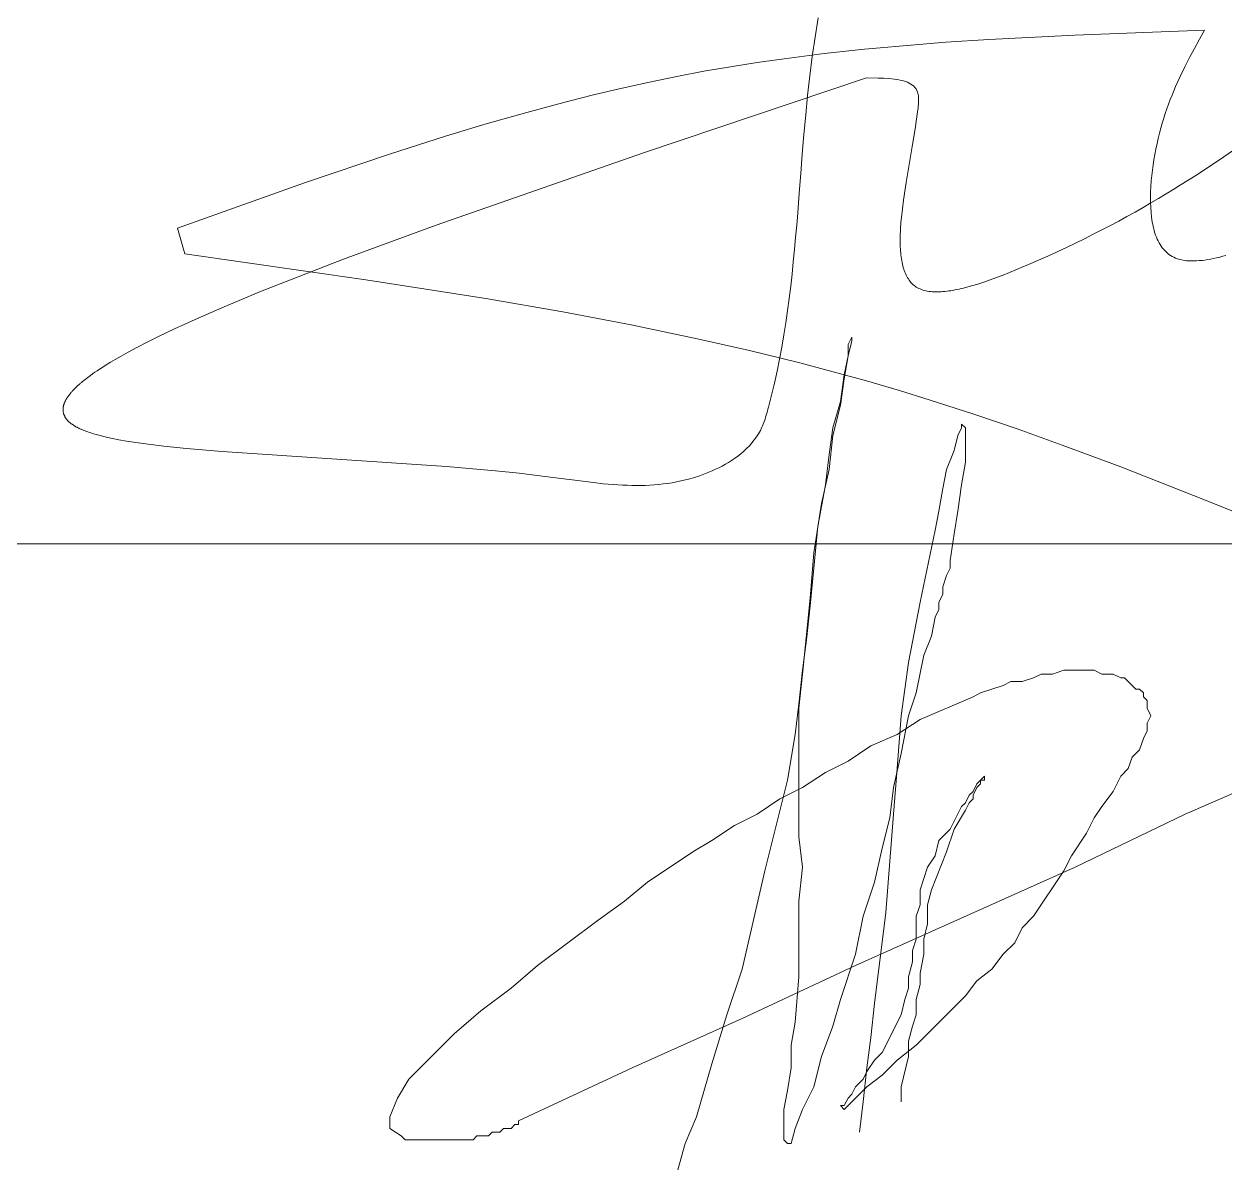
# Model space of a CAD drawing. Header units: millimetres. Extents: x 2020 to 424620, y 1313 to 117846.
# Drawn here: x 400036.8 to 400405.2, y 106573.4 to 106925 of the extents above; entities that cross this region are included whole.
import ezdxf

# ---------------------------------------------------------------- set-up
doc = ezdxf.new("R2010")
doc.units = ezdxf.units.MM
doc.layers.add('STANDARD', color=18, linetype='Continuous', lineweight=25, true_color=0x000000)

# ---------------------------------------------------------------- blocks, each defined once
blk = doc.blocks.new('*U87')
at = {"layer": 'STANDARD', "color": 5, "linetype": 'Continuous', "lineweight": 18}
for p, q in [((-138.6098, 19.0357), (-138.6344, 18.8875)), ((-138.6344, 18.8875), (-138.6558, 18.7388)), ((-136.6411, 18.9033), (-137.3021, 18.8694)), ((-135.6471, 18.9405), (-136.6411, 18.9033)), ((-135.6471, 18.9405), (-135.6857, 18.871)), ((-138.2538, 18.7946), (-138.5635, 18.7611)), ((-137.8394, 18.8319), (-138.2538, 18.7946)), ((-137.6316, 18.8477), (-137.8394, 18.8319)), ((-137.6316, 18.8477), (-137.3021, 18.8694)), ((-135.724, 18.8012), (-135.7617, 18.7305)), ((-135.6857, 18.871), (-135.724, 18.8012)), ((-138.8723, 18.7221), (-139.0774, 18.6929)), ((-138.5635, 18.7611), (-138.8723, 18.7221)), ((-138.6558, 18.7388), (-138.6747, 18.5897)), ((-135.7617, 18.7305), (-135.7986, 18.6585)), ((-139.4861, 18.6255), (-139.6935, 18.5864)), ((-139.2821, 18.6607), (-139.4861, 18.6255)), ((-139.0774, 18.6929), (-139.2821, 18.6607)), ((-135.7986, 18.6585), (-135.8343, 18.5849)), ((-139.9043, 18.5431), (-140.1144, 18.4966)), ((-138.2385, 18.5748), (-139.9503, 17.9998)), ((-139.6935, 18.5864), (-139.9043, 18.5431)), ((-138.6747, 18.5897), (-138.6913, 18.4403)), ((-138.1506, 18.5737), (-138.2385, 18.5748)), ((-138.1506, 18.5737), (-138.1079, 18.5722)), ((-138.1079, 18.5722), (-138.0666, 18.5696)), ((-138.0666, 18.5696), (-138.0273, 18.5655)), ((-138.0273, 18.5655), (-137.9904, 18.5596)), ((-137.9904, 18.5596), (-137.9731, 18.5559)), ((-137.9731, 18.5559), (-137.9565, 18.5515)), ((-137.9565, 18.5515), (-137.9408, 18.5465)), ((-137.9408, 18.5465), (-137.926, 18.5409)), ((-137.926, 18.5409), (-137.9122, 18.5344)), ((-137.9122, 18.5344), (-137.8994, 18.5273)), ((-137.8994, 18.5273), (-137.8878, 18.5192)), ((-137.8878, 18.5192), (-137.8772, 18.5103)), ((-135.8343, 18.5849), (-135.8686, 18.5091)), ((-140.3239, 18.4469), (-140.5329, 18.3944)), ((-140.1144, 18.4966), (-140.3239, 18.4469)), ((-138.6913, 18.4403), (-138.7061, 18.2906)), ((-137.8772, 18.5103), (-137.868, 18.5005)), ((-137.868, 18.5005), (-137.86, 18.4898)), ((-137.86, 18.4898), (-137.8533, 18.478)), ((-137.8533, 18.478), (-137.8481, 18.4652)), ((-137.8481, 18.4652), (-137.8455, 18.4565)), ((-137.8455, 18.4565), (-137.8435, 18.4473)), ((-137.8435, 18.4473), (-137.8419, 18.4378)), ((-137.8419, 18.4378), (-137.8409, 18.428)), ((-137.8409, 18.428), (-137.8403, 18.4178)), ((-135.8966, 18.4422), (-135.9101, 18.408)), ((-135.8828, 18.4759), (-135.8966, 18.4422)), ((-135.8686, 18.5091), (-135.8828, 18.4759)), ((-140.5329, 18.3944), (-140.8454, 18.3106)), ((-137.8462, 18.3292), (-137.8481, 18.3152)), ((-137.8445, 18.3431), (-137.8462, 18.3292)), ((-137.843, 18.3568), (-137.8445, 18.3431)), ((-137.8418, 18.3703), (-137.843, 18.3568)), ((-137.8408, 18.3835), (-137.8418, 18.3703)), ((-137.8402, 18.3964), (-137.8408, 18.3835)), ((-137.8403, 18.4178), (-137.8401, 18.4072)), ((-137.8401, 18.4072), (-137.8402, 18.3964)), ((-135.936, 18.3378), (-135.9483, 18.3018)), ((-135.9233, 18.3732), (-135.936, 18.3378)), ((-135.9101, 18.408), (-135.9233, 18.3732)), ((-140.8454, 18.3106), (-141.1568, 18.2213)), ((-138.7061, 18.2906), (-138.7194, 18.1407)), ((-137.8481, 18.3152), (-137.8672, 18.1848)), ((-135.9601, 18.2651), (-135.9714, 18.2277)), ((-135.9483, 18.3018), (-135.9601, 18.2651)), ((-141.1568, 18.2213), (-141.4674, 18.1272)), ((-137.8672, 18.1848), (-137.8897, 18.0492)), ((-135.9927, 18.1508), (-136.0025, 18.1111)), ((-135.9823, 18.1896), (-135.9927, 18.1508)), ((-135.9714, 18.2277), (-135.9823, 18.1896)), ((-141.4674, 18.1272), (-141.8974, 17.9897)), ((-138.7194, 18.1407), (-138.7319, 17.9906)), ((-136.0117, 18.0706), (-136.0204, 18.0293)), ((-136.0025, 18.1111), (-136.0117, 18.0706)), ((-135.5328, 17.9464), (-135.358, 18.0668)), ((-141.8974, 17.9897), (-142.5488, 17.769)), ((-139.9503, 17.9998), (-141.5404, 17.4462)), ((-138.7319, 17.9906), (-138.7437, 17.8403)), ((-137.8897, 18.0492), (-137.9134, 17.9108)), ((-136.0284, 17.987), (-136.0353, 17.9474)), ((-136.0204, 18.0293), (-136.0284, 17.987)), ((-137.9134, 17.9108), (-137.9363, 17.7723)), ((-136.0415, 17.9071), (-136.0471, 17.8663)), ((-136.0353, 17.9474), (-136.0415, 17.9071)), ((-135.7138, 17.8271), (-135.5328, 17.9464)), ((-138.7437, 17.8403), (-138.7553, 17.69)), ((-136.0558, 17.7841), (-136.0589, 17.743)), ((-136.0519, 17.8253), (-136.0558, 17.7841)), ((-136.0471, 17.8663), (-136.0519, 17.8253)), ((-135.7138, 17.8271), (-135.8258, 17.756)), ((-142.5488, 17.769), (-143.523, 17.4231)), ((-138.7553, 17.69), (-138.7673, 17.5397)), ((-137.9363, 17.7723), (-137.9565, 17.6362)), ((-136.0609, 17.702), (-136.0619, 17.6614)), ((-136.0589, 17.743), (-136.0609, 17.702)), ((-135.9993, 17.6503), (-135.9407, 17.6854)), ((-135.9407, 17.6854), (-135.8829, 17.7207)), ((-135.8829, 17.7207), (-135.8258, 17.756)), ((-137.9565, 17.6362), (-137.9718, 17.505)), ((-136.1191, 17.5805), (-136.0588, 17.6154)), ((-136.0619, 17.6614), (-136.0617, 17.6213)), ((-136.0617, 17.6213), (-136.0603, 17.5819)), ((-136.0588, 17.6154), (-135.9993, 17.6503)), ((-138.7673, 17.5397), (-138.775, 17.4458)), ((-137.9718, 17.505), (-137.9735, 17.4864)), ((-136.3055, 17.477), (-136.2424, 17.5113)), ((-136.2424, 17.5113), (-136.1803, 17.5459)), ((-136.1803, 17.5459), (-136.1191, 17.5805)), ((-136.0603, 17.5819), (-136.0576, 17.5433)), ((-136.0576, 17.5433), (-136.0536, 17.5058)), ((-136.0536, 17.5058), (-136.051, 17.4874)), ((-143.4686, 17.2247), (-143.523, 17.4231)), ((-142.2518, 17.1841), (-141.5404, 17.4462)), ((-138.775, 17.4458), (-138.7831, 17.3519)), ((-137.9788, 17.4136), (-137.9796, 17.3959)), ((-137.9777, 17.4315), (-137.9788, 17.4136)), ((-137.9765, 17.4496), (-137.9777, 17.4315)), ((-137.9751, 17.4679), (-137.9765, 17.4496)), ((-137.9735, 17.4864), (-137.9751, 17.4679)), ((-136.5009, 17.3749), (-136.4347, 17.4087)), ((-136.4347, 17.4087), (-136.3696, 17.4428)), ((-136.3696, 17.4428), (-136.3055, 17.477)), ((-136.051, 17.4874), (-136.048, 17.4694)), ((-136.048, 17.4694), (-136.0447, 17.4517)), ((-136.0447, 17.4517), (-136.041, 17.4343)), ((-136.041, 17.4343), (-136.0369, 17.4173)), ((-136.0369, 17.4173), (-136.0323, 17.4007)), ((-138.7831, 17.3519), (-138.7917, 17.2581)), ((-137.9811, 17.3441), (-137.9812, 17.3273)), ((-137.9812, 17.3273), (-137.9811, 17.3107)), ((-137.9808, 17.3611), (-137.9811, 17.3441)), ((-137.9803, 17.3784), (-137.9808, 17.3611)), ((-137.9796, 17.3959), (-137.9803, 17.3784)), ((-136.6365, 17.3077), (-136.5681, 17.3412)), ((-136.5681, 17.3412), (-136.5009, 17.3749)), ((-136.0323, 17.4007), (-136.0274, 17.3846)), ((-136.0274, 17.3846), (-136.022, 17.3688)), ((-136.022, 17.3688), (-136.0162, 17.3535)), ((-136.0162, 17.3535), (-136.0099, 17.3387)), ((-136.0099, 17.3387), (-136.0032, 17.3244)), ((-136.0032, 17.3244), (-135.996, 17.3106)), ((-142.08, 17.0267), (-143.4686, 17.2247)), ((-138.7917, 17.2581), (-138.8009, 17.1643)), ((-137.9811, 17.3107), (-137.9808, 17.2943)), ((-137.9808, 17.2943), (-137.9802, 17.2783)), ((-137.9802, 17.2783), (-137.9795, 17.2625)), ((-137.9795, 17.2625), (-137.9784, 17.2469)), ((-137.9784, 17.2469), (-137.9772, 17.2317)), ((-137.9772, 17.2317), (-137.9757, 17.2167)), ((-136.8487, 17.2083), (-136.7767, 17.2412)), ((-136.7767, 17.2412), (-136.706, 17.2743)), ((-136.706, 17.2743), (-136.6365, 17.3077)), ((-135.996, 17.3106), (-135.9883, 17.2973)), ((-135.9883, 17.2973), (-135.9801, 17.2846)), ((-135.9801, 17.2846), (-135.9715, 17.2725)), ((-135.9715, 17.2725), (-135.9623, 17.2609)), ((-135.9623, 17.2609), (-135.9526, 17.25)), ((-135.9526, 17.25), (-135.9424, 17.2397)), ((-135.9424, 17.2397), (-135.9316, 17.2301)), ((-135.9316, 17.2301), (-135.9204, 17.2211)), ((-142.8873, 16.9355), (-142.2518, 17.1841)), ((-138.8009, 17.1643), (-138.8107, 17.0705)), ((-137.9757, 17.2167), (-137.9739, 17.202)), ((-137.9739, 17.202), (-137.9719, 17.1877)), ((-137.9719, 17.1877), (-137.9696, 17.1736)), ((-137.9696, 17.1736), (-137.967, 17.1599)), ((-137.967, 17.1599), (-137.9642, 17.1465)), ((-137.9642, 17.1465), (-137.961, 17.1334)), ((-137.961, 17.1334), (-137.9576, 17.1207)), ((-136.9963, 17.1431), (-137.0941, 17.1017)), ((-136.9963, 17.1431), (-136.9218, 17.1756)), ((-136.9218, 17.1756), (-136.8487, 17.2083)), ((-135.9204, 17.2211), (-135.9085, 17.2129)), ((-135.9085, 17.2129), (-135.8961, 17.2053)), ((-135.8961, 17.2053), (-135.8831, 17.1985)), ((-135.8831, 17.1985), (-135.8695, 17.1925)), ((-135.8695, 17.1925), (-135.8541, 17.1868)), ((-135.8541, 17.1868), (-135.838, 17.182)), ((-135.838, 17.182), (-135.8212, 17.1781)), ((-135.8212, 17.1781), (-135.8038, 17.175)), ((-135.8038, 17.175), (-135.7858, 17.1728)), ((-135.7858, 17.1728), (-135.7672, 17.1713)), ((-135.7672, 17.1713), (-135.748, 17.1706)), ((-135.748, 17.1706), (-135.7283, 17.1707)), ((-135.7283, 17.1707), (-135.7081, 17.1715)), ((-135.7081, 17.1715), (-135.6874, 17.173)), ((-135.6874, 17.173), (-135.6663, 17.1751)), ((-135.6663, 17.1751), (-135.6447, 17.1779)), ((-135.6447, 17.1779), (-135.6227, 17.1813)), ((-135.6227, 17.1813), (-135.6003, 17.1853)), ((-135.6003, 17.1853), (-135.5776, 17.1899)), ((-135.5776, 17.1899), (-135.5545, 17.195)), ((-135.5545, 17.195), (-135.5311, 17.2006)), ((-135.5311, 17.2006), (-135.5074, 17.2068)), ((-135.5074, 17.2068), (-135.4835, 17.2134)), ((-138.8107, 17.0705), (-138.8212, 16.9769)), ((-137.9576, 17.1207), (-137.9538, 17.1084)), ((-137.9538, 17.1084), (-137.9498, 17.0964)), ((-137.9498, 17.0964), (-137.9455, 17.0847)), ((-137.9455, 17.0847), (-137.9408, 17.0735)), ((-137.9408, 17.0735), (-137.9358, 17.0626)), ((-137.9358, 17.0626), (-137.9305, 17.0521)), ((-137.9305, 17.0521), (-137.9248, 17.0421)), ((-137.9248, 17.0421), (-137.9188, 17.0324)), ((-137.2907, 17.0253), (-137.2418, 17.0432)), ((-137.2418, 17.0432), (-137.1927, 17.062)), ((-137.1927, 17.062), (-137.1433, 17.0815)), ((-137.1433, 17.0815), (-137.0941, 17.1017)), ((-141.1579, 16.882), (-142.08, 17.0267)), ((-138.8212, 16.9769), (-138.8327, 16.8834)), ((-137.9188, 17.0324), (-137.9124, 17.0231)), ((-137.9124, 17.0231), (-137.9057, 17.0143)), ((-137.9057, 17.0143), (-137.8986, 17.0059)), ((-137.8986, 17.0059), (-137.8911, 16.998)), ((-137.8911, 16.998), (-137.8833, 16.9905)), ((-137.8833, 16.9905), (-137.8751, 16.9834)), ((-137.8751, 16.9834), (-137.8665, 16.9769)), ((-137.8665, 16.9769), (-137.8575, 16.9708)), ((-137.8575, 16.9708), (-137.8481, 16.9652)), ((-137.8481, 16.9652), (-137.8385, 16.9601)), ((-137.8385, 16.9601), (-137.8285, 16.9556)), ((-137.8285, 16.9556), (-137.8181, 16.9514)), ((-137.8181, 16.9514), (-137.8074, 16.9478)), ((-137.8074, 16.9478), (-137.7963, 16.9445)), ((-137.5776, 16.9451), (-137.5618, 16.9479)), ((-137.5618, 16.9479), (-137.5457, 16.9511)), ((-137.5457, 16.9511), (-137.5295, 16.9545)), ((-137.5295, 16.9545), (-137.5131, 16.9582)), ((-137.5131, 16.9582), (-137.4966, 16.9622)), ((-137.4966, 16.9622), (-137.4798, 16.9664)), ((-137.4798, 16.9664), (-137.4338, 16.9789)), ((-137.4338, 16.9789), (-137.3869, 16.993)), ((-137.3869, 16.993), (-137.3391, 17.0085)), ((-137.3391, 17.0085), (-137.2907, 17.0253)), ((-142.8873, 16.9355), (-143.1836, 16.8119)), ((-140.5678, 16.7794), (-141.1579, 16.882)), ((-138.8327, 16.8834), (-138.8451, 16.79)), ((-137.7963, 16.9445), (-137.7849, 16.9417)), ((-137.7849, 16.9417), (-137.7731, 16.9393)), ((-137.7731, 16.9393), (-137.761, 16.9374)), ((-137.761, 16.9374), (-137.7486, 16.9358)), ((-137.7486, 16.9358), (-137.7359, 16.9346)), ((-137.7359, 16.9346), (-137.7228, 16.9338)), ((-137.7228, 16.9338), (-137.7095, 16.9334)), ((-137.7095, 16.9334), (-137.6959, 16.9333)), ((-137.6959, 16.9333), (-137.682, 16.9336)), ((-137.682, 16.9336), (-137.6678, 16.9343)), ((-137.6678, 16.9343), (-137.6534, 16.9353)), ((-137.6534, 16.9353), (-137.6387, 16.9366)), ((-137.6387, 16.9366), (-137.6238, 16.9382)), ((-137.6238, 16.9382), (-137.6086, 16.9402)), ((-137.6086, 16.9402), (-137.5932, 16.9425)), ((-137.5932, 16.9425), (-137.5776, 16.9451)), ((-143.1836, 16.8119), (-143.3882, 16.7224)), ((-140.0455, 16.68), (-140.5678, 16.7794)), ((-138.8451, 16.79), (-138.8586, 16.6967)), ((-143.3882, 16.7224), (-143.5465, 16.65)), ((-139.5259, 16.5714), (-140.0455, 16.68)), ((-138.8586, 16.6967), (-138.8732, 16.6035)), ((-143.6648, 16.5935), (-143.7574, 16.5475)), ((-143.5465, 16.65), (-143.6648, 16.5935)), ((-138.8732, 16.6035), (-138.8891, 16.5105)), ((-138.381, 16.5287), (-138.352, 16.5868)), ((-138.352, 16.5868), (-138.352, 16.5578)), ((-143.836, 16.5069), (-143.902, 16.4715)), ((-143.7574, 16.5475), (-143.836, 16.5069)), ((-139.138, 16.483), (-139.5259, 16.5714)), ((-138.8891, 16.5105), (-138.9064, 16.4177)), ((-138.352, 16.5578), (-138.381, 16.4416)), ((-138.381, 16.4416), (-138.381, 16.5287)), ((-144.0013, 16.4154), (-144.0368, 16.3943)), ((-143.9567, 16.441), (-144.0013, 16.4154)), ((-143.902, 16.4715), (-143.9567, 16.441)), ((-138.7521, 16.388), (-139.138, 16.483)), ((-138.9064, 16.4177), (-138.9251, 16.325)), ((-138.4101, 16.2964), (-138.381, 16.4416)), ((-138.381, 16.4416), (-138.4101, 16.2674)), ((-144.1747, 16.3046), (-144.1911, 16.2928)), ((-144.1577, 16.3165), (-144.1747, 16.3046)), ((-144.1401, 16.3285), (-144.1577, 16.3165)), ((-144.122, 16.3406), (-144.1401, 16.3285)), ((-144.0969, 16.3569), (-144.122, 16.3406)), ((-144.0708, 16.3734), (-144.0969, 16.3569)), ((-144.0368, 16.3943), (-144.0708, 16.3734)), ((-138.9251, 16.325), (-138.9454, 16.2326)), ((-138.4959, 16.3207), (-138.7521, 16.388)), ((-138.2406, 16.2501), (-138.4959, 16.3207)), ((-144.2935, 16.2094), (-144.2896, 16.2131)), ((-144.2896, 16.2131), (-144.2855, 16.2168)), ((-144.2855, 16.2168), (-144.2815, 16.2205)), ((-144.2815, 16.2205), (-144.2773, 16.2242)), ((-144.2773, 16.2242), (-144.2731, 16.2279)), ((-144.2731, 16.2279), (-144.2688, 16.2316)), ((-144.2688, 16.2316), (-144.2644, 16.2354)), ((-144.2644, 16.2354), (-144.26, 16.2391)), ((-144.251, 16.2466), (-144.26, 16.2391)), ((-144.2417, 16.2542), (-144.251, 16.2466)), ((-144.2321, 16.2618), (-144.2417, 16.2542)), ((-144.2222, 16.2695), (-144.2321, 16.2618)), ((-144.2121, 16.2772), (-144.2222, 16.2695)), ((-144.2018, 16.285), (-144.2121, 16.2772)), ((-144.1911, 16.2928), (-144.2018, 16.285)), ((-138.9454, 16.2326), (-138.9674, 16.1403)), ((-138.4391, 16.0931), (-138.4101, 16.2964)), ((-138.4101, 16.2674), (-138.4391, 16.0641)), ((-137.9863, 16.1759), (-138.2406, 16.2501)), ((-144.3738, 16.1151), (-144.3718, 16.1184)), ((-144.3718, 16.1184), (-144.3697, 16.1218)), ((-144.3697, 16.1218), (-144.3675, 16.1251)), ((-144.3675, 16.1251), (-144.3652, 16.1285)), ((-144.3652, 16.1285), (-144.3629, 16.1319)), ((-144.3629, 16.1319), (-144.3604, 16.1353)), ((-144.3604, 16.1353), (-144.358, 16.1387)), ((-144.358, 16.1387), (-144.3554, 16.1421)), ((-144.3554, 16.1421), (-144.3528, 16.1455)), ((-144.3528, 16.1455), (-144.3501, 16.149)), ((-144.3501, 16.149), (-144.3473, 16.1524)), ((-144.3473, 16.1524), (-144.3445, 16.1559)), ((-144.3445, 16.1559), (-144.3416, 16.1594)), ((-144.3416, 16.1594), (-144.3386, 16.1629)), ((-144.3386, 16.1629), (-144.3355, 16.1664)), ((-144.3355, 16.1664), (-144.3324, 16.1699)), ((-144.3324, 16.1699), (-144.3292, 16.1735)), ((-144.3292, 16.1735), (-144.326, 16.177)), ((-144.326, 16.177), (-144.3226, 16.1806)), ((-144.3226, 16.1806), (-144.3192, 16.1841)), ((-144.3192, 16.1841), (-144.3158, 16.1877)), ((-144.3158, 16.1877), (-144.3122, 16.1913)), ((-144.3122, 16.1913), (-144.3086, 16.1949)), ((-144.3086, 16.1949), (-144.3049, 16.1985)), ((-144.3049, 16.1985), (-144.3012, 16.2021)), ((-144.3012, 16.2021), (-144.2974, 16.2058)), ((-144.2974, 16.2058), (-144.2935, 16.2094)), ((-138.9674, 16.1403), (-138.9912, 16.0483)), ((-137.7579, 16.1059), (-137.9863, 16.1759)), ((-144.4014, 16.0301), (-144.4013, 16.0331)), ((-144.4013, 16.0271), (-144.4014, 16.0301)), ((-144.4013, 16.0331), (-144.4012, 16.0361)), ((-144.4012, 16.0242), (-144.4013, 16.0271)), ((-144.4012, 16.0361), (-144.401, 16.0391)), ((-144.401, 16.0391), (-144.4007, 16.0421)), ((-144.4007, 16.0421), (-144.4004, 16.0451)), ((-144.4004, 16.0451), (-144.4, 16.0482)), ((-144.4, 16.0482), (-144.3995, 16.0512)), ((-144.3995, 16.0512), (-144.3989, 16.0543)), ((-144.3989, 16.0543), (-144.3982, 16.0574)), ((-144.3982, 16.0574), (-144.3975, 16.0605)), ((-144.3975, 16.0605), (-144.3967, 16.0636)), ((-144.3967, 16.0636), (-144.3958, 16.0667)), ((-144.3958, 16.0667), (-144.3949, 16.0698)), ((-144.3949, 16.0698), (-144.3939, 16.073)), ((-144.3939, 16.073), (-144.3928, 16.0761)), ((-144.3928, 16.0761), (-144.3916, 16.0793)), ((-144.3916, 16.0793), (-144.3904, 16.0825)), ((-144.3904, 16.0825), (-144.389, 16.0857)), ((-144.389, 16.0857), (-144.3876, 16.0889)), ((-144.3876, 16.0889), (-144.3862, 16.0922)), ((-144.3862, 16.0922), (-144.3846, 16.0954)), ((-144.3846, 16.0954), (-144.383, 16.0986)), ((-144.383, 16.0986), (-144.3813, 16.1019)), ((-144.3813, 16.1019), (-144.3796, 16.1052)), ((-144.3796, 16.1052), (-144.3777, 16.1085)), ((-144.3777, 16.1085), (-144.3758, 16.1118)), ((-144.3758, 16.1118), (-144.3738, 16.1151)), ((-138.9953, 16.033), (-138.9996, 16.0177)), ((-138.9912, 16.0483), (-138.9953, 16.033)), ((-138.4972, 15.8898), (-138.4391, 16.0931)), ((-138.4391, 16.0641), (-138.4972, 15.8318)), ((-137.4167, 15.9956), (-137.7579, 16.1059)), ((-144.401, 16.0212), (-144.4012, 16.0242)), ((-144.4007, 16.0183), (-144.401, 16.0212)), ((-144.4004, 16.0154), (-144.4007, 16.0183)), ((-144.4, 16.0125), (-144.4004, 16.0154)), ((-144.3995, 16.0096), (-144.4, 16.0125)), ((-144.3989, 16.0068), (-144.3995, 16.0096)), ((-144.3983, 16.0039), (-144.3989, 16.0068)), ((-144.3975, 16.0011), (-144.3983, 16.0039)), ((-144.3967, 15.9983), (-144.3975, 16.0011)), ((-144.3958, 15.9954), (-144.3967, 15.9983)), ((-144.3949, 15.9926), (-144.3958, 15.9954)), ((-144.3938, 15.9899), (-144.3949, 15.9926)), ((-144.3927, 15.9871), (-144.3938, 15.9899)), ((-144.3915, 15.9843), (-144.3927, 15.9871)), ((-144.3902, 15.9816), (-144.3915, 15.9843)), ((-144.3888, 15.9789), (-144.3902, 15.9816)), ((-144.3874, 15.9761), (-144.3888, 15.9789)), ((-144.3859, 15.9734), (-144.3874, 15.9761)), ((-144.3843, 15.9708), (-144.3859, 15.9734)), ((-144.3826, 15.9681), (-144.3843, 15.9708)), ((-144.3808, 15.9654), (-144.3826, 15.9681)), ((-144.379, 15.9628), (-144.3808, 15.9654)), ((-144.3771, 15.9602), (-144.379, 15.9628)), ((-144.3751, 15.9575), (-144.3771, 15.9602)), ((-144.373, 15.9549), (-144.3751, 15.9575)), ((-144.3708, 15.9523), (-144.373, 15.9549)), ((-144.3686, 15.9498), (-144.3708, 15.9523)), ((-144.3662, 15.9472), (-144.3686, 15.9498)), ((-144.3638, 15.9447), (-144.3662, 15.9472)), ((-144.3613, 15.9421), (-144.3638, 15.9447)), ((-144.3588, 15.9396), (-144.3613, 15.9421)), ((-144.3561, 15.9371), (-144.3588, 15.9396)), ((-144.3534, 15.9346), (-144.3561, 15.9371)), ((-144.3506, 15.9322), (-144.3534, 15.9346)), ((-139.0224, 15.9445), (-139.027, 15.9319)), ((-139.018, 15.9572), (-139.0224, 15.9445)), ((-139.0131, 15.9722), (-139.018, 15.9572)), ((-139.0084, 15.9873), (-139.0131, 15.9722)), ((-139.0039, 16.0025), (-139.0084, 15.9873)), ((-138.9996, 16.0177), (-139.0039, 16.0025)), ((-137.0772, 15.8797), (-137.4167, 15.9956)), ((-144.3477, 15.9297), (-144.3506, 15.9322)), ((-144.3447, 15.9273), (-144.3477, 15.9297)), ((-144.3416, 15.9248), (-144.3447, 15.9273)), ((-144.3385, 15.9224), (-144.3416, 15.9248)), ((-144.3352, 15.92), (-144.3385, 15.9224)), ((-144.3319, 15.9176), (-144.3352, 15.92)), ((-144.3285, 15.9153), (-144.3319, 15.9176)), ((-144.325, 15.9129), (-144.3285, 15.9153)), ((-144.3215, 15.9106), (-144.325, 15.9129)), ((-144.3178, 15.9082), (-144.3215, 15.9106)), ((-144.3141, 15.9059), (-144.3178, 15.9082)), ((-144.3103, 15.9036), (-144.3141, 15.9059)), ((-144.3064, 15.9014), (-144.3103, 15.9036)), ((-144.3024, 15.8991), (-144.3064, 15.9014)), ((-144.2983, 15.8968), (-144.3024, 15.8991)), ((-144.2942, 15.8946), (-144.2983, 15.8968)), ((-144.2899, 15.8924), (-144.2942, 15.8946)), ((-144.2856, 15.8902), (-144.2899, 15.8924)), ((-144.2812, 15.888), (-144.2856, 15.8902)), ((-144.2767, 15.8858), (-144.2812, 15.888)), ((-144.2721, 15.8836), (-144.2767, 15.8858)), ((-144.2675, 15.8815), (-144.2721, 15.8836)), ((-144.2627, 15.8794), (-144.2675, 15.8815)), ((-144.2579, 15.8772), (-144.2627, 15.8794)), ((-144.253, 15.8751), (-144.2579, 15.8772)), ((-144.2429, 15.871), (-144.253, 15.8751)), ((-144.2325, 15.8669), (-144.2429, 15.871)), ((-144.2218, 15.8629), (-144.2325, 15.8669)), ((-144.2107, 15.8589), (-144.2218, 15.8629)), ((-144.1993, 15.855), (-144.2107, 15.8589)), ((-144.1876, 15.8512), (-144.1993, 15.855)), ((-144.1755, 15.8474), (-144.1876, 15.8512)), ((-144.1569, 15.8418), (-144.1755, 15.8474)), ((-144.1375, 15.8363), (-144.1569, 15.8418)), ((-139.0678, 15.8454), (-139.0834, 15.8209)), ((-139.0537, 15.8708), (-139.0678, 15.8454)), ((-139.0478, 15.8827), (-139.0537, 15.8708)), ((-139.0422, 15.8948), (-139.0478, 15.8827)), ((-139.0369, 15.907), (-139.0422, 15.8948)), ((-139.0318, 15.9194), (-139.0369, 15.907)), ((-139.027, 15.9319), (-139.0318, 15.9194)), ((-138.5262, 15.6866), (-138.4972, 15.8898)), ((-137.5098, 15.8898), (-137.5389, 15.8318)), ((-137.4808, 15.8898), (-137.5098, 15.9189)), ((-137.5098, 15.9189), (-137.5098, 15.8898)), ((-137.4808, 15.8898), (-137.4808, 15.6285)), ((-136.739, 15.7587), (-137.0772, 15.8797)), ((-144.1174, 15.831), (-144.1375, 15.8363)), ((-144.0896, 15.824), (-144.1174, 15.831)), ((-144.0605, 15.8173), (-144.0896, 15.824)), ((-144.0226, 15.8091), (-144.0605, 15.8173)), ((-143.9747, 15.7997), (-144.0226, 15.8091)), ((-143.9157, 15.7893), (-143.9747, 15.7997)), ((-143.8444, 15.778), (-143.9157, 15.7893)), ((-143.7495, 15.7647), (-143.8444, 15.778)), ((-143.6279, 15.75), (-143.7495, 15.7647)), ((-143.4537, 15.7321), (-143.6279, 15.75)), ((-139.1381, 15.7526), (-139.1588, 15.7315)), ((-139.1186, 15.7745), (-139.1381, 15.7526)), ((-139.1003, 15.7973), (-139.1186, 15.7745)), ((-139.0834, 15.8209), (-139.1003, 15.7973)), ((-138.4972, 15.8318), (-138.5262, 15.5704)), ((-137.5389, 15.8318), (-137.5679, 15.7156)), ((-136.29, 15.5908), (-136.739, 15.7587)), ((-143.1823, 15.7091), (-143.4537, 15.7321)), ((-141.4602, 15.5946), (-143.1823, 15.7091)), ((-139.227, 15.6732), (-139.2516, 15.6554)), ((-139.2033, 15.6918), (-139.227, 15.6732)), ((-139.1806, 15.7112), (-139.2033, 15.6918)), ((-139.1588, 15.7315), (-139.1806, 15.7112)), ((-138.5552, 15.4543), (-138.5262, 15.6866)), ((-137.5679, 15.7156), (-137.626, 15.5704)), ((-141.085, 15.5613), (-141.4602, 15.5946)), ((-139.3967, 15.5725), (-139.4222, 15.5609)), ((-139.3715, 15.5847), (-139.3967, 15.5725)), ((-139.3466, 15.5975), (-139.3715, 15.5847)), ((-139.3221, 15.611), (-139.3466, 15.5975)), ((-139.2981, 15.6251), (-139.3221, 15.611)), ((-139.2745, 15.6399), (-139.2981, 15.6251)), ((-139.2516, 15.6554), (-139.2745, 15.6399)), ((-138.5262, 15.5704), (-138.5843, 15.3091)), ((-137.626, 15.5704), (-137.655, 15.4252)), ((-137.5098, 15.4543), (-137.4808, 15.6285)), ((-135.731, 15.3727), (-136.29, 15.5908)), ((-140.9029, 15.5421), (-141.085, 15.5613)), ((-140.7256, 15.521), (-140.9029, 15.5421)), ((-140.3338, 15.4701), (-140.7256, 15.521)), ((-139.6967, 15.4759), (-139.7309, 15.4697)), ((-139.6625, 15.4829), (-139.6967, 15.4759)), ((-139.6284, 15.491), (-139.6625, 15.4829)), ((-139.5942, 15.4999), (-139.6284, 15.491)), ((-139.5599, 15.5099), (-139.5942, 15.4999)), ((-139.5256, 15.521), (-139.5599, 15.5099)), ((-139.4997, 15.53), (-139.5256, 15.521)), ((-139.4737, 15.5397), (-139.4997, 15.53)), ((-139.4479, 15.55), (-139.4737, 15.5397)), ((-139.4222, 15.5609), (-139.4479, 15.55)), ((-140.2582, 15.4621), (-140.3338, 15.4701)), ((-140.1833, 15.4557), (-140.2582, 15.4621)), ((-140.1091, 15.4511), (-140.1833, 15.4557)), ((-140.0743, 15.4497), (-140.1091, 15.4511)), ((-140.0397, 15.4488), (-140.0743, 15.4497)), ((-140.0051, 15.4484), (-140.0397, 15.4488)), ((-139.9706, 15.4487), (-140.0051, 15.4484)), ((-139.9362, 15.4495), (-139.9706, 15.4487)), ((-139.9019, 15.451), (-139.9362, 15.4495)), ((-139.8676, 15.4533), (-139.9019, 15.451)), ((-139.8334, 15.4562), (-139.8676, 15.4533)), ((-139.7992, 15.4599), (-139.8334, 15.4562)), ((-139.765, 15.4644), (-139.7992, 15.4599)), ((-139.7309, 15.4697), (-139.765, 15.4644)), ((-138.6133, 15.1348), (-138.5552, 15.4543)), ((-137.655, 15.4252), (-137.6841, 15.251)), ((-137.5389, 15.251), (-137.5098, 15.4543)), ((-138.5843, 15.3091), (-138.6424, 14.9315)), ((-134.6175, 14.9206), (-135.731, 15.3727)), ((-137.6841, 15.251), (-137.7131, 15.1058)), ((-137.5679, 15.0767), (-137.5389, 15.251)), ((-138.6424, 14.8154), (-138.6133, 15.1348)), ((-137.7131, 15.1058), (-137.8293, 14.554)), ((-137.5969, 14.8735), (-137.5679, 15.0767)), ((-138.6424, 14.9315), (-138.6714, 14.5831)), ((-137.5969, 14.8154), (-137.5969, 14.8735)), ((-138.6714, 14.525), (-138.6424, 14.8154)), ((-137.655, 14.6702), (-137.626, 14.7573)), ((-137.626, 14.7573), (-137.5969, 14.8154)), ((-137.655, 14.6121), (-137.655, 14.6702)), ((-138.6714, 14.5831), (-138.7295, 14.0023)), ((-137.8293, 14.554), (-137.9164, 14.0894)), ((-137.6841, 14.554), (-137.655, 14.6121)), ((-137.6841, 14.4959), (-137.6841, 14.554)), ((-138.7004, 14.2636), (-138.6714, 14.525)), ((-137.7131, 14.4379), (-137.6841, 14.4959)), ((-137.7421, 14.2927), (-137.7131, 14.4379)), ((-137.8002, 14.1475), (-137.7421, 14.2927)), ((-138.7295, 14.0313), (-138.7004, 14.2636)), ((-137.8002, 14.1475), (-137.8583, 13.8571)), ((-138.7585, 13.77), (-138.7295, 14.0313)), ((-138.7295, 14.0023), (-138.7585, 13.7409)), ((-137.9164, 14.0894), (-137.9745, 13.6828)), ((-136.9581, 13.9732), (-136.9, 14.0023)), ((-136.9, 14.0023), (-136.8129, 14.0023)), ((-136.8129, 14.0023), (-136.7258, 14.0313)), ((-136.4934, 14.0313), (-136.7258, 14.0313)), ((-136.4934, 14.0313), (-136.4354, 14.0023)), ((-136.3482, 14.0023), (-136.4354, 14.0023)), ((-136.3482, 14.0023), (-136.2902, 13.9732)), ((-137.1904, 13.9152), (-137.3646, 13.8571)), ((-137.1904, 13.9152), (-137.1323, 13.9442)), ((-137.1323, 13.9442), (-137.0452, 13.9442)), ((-137.0452, 13.9442), (-136.9581, 13.9732)), ((-136.2902, 13.9732), (-136.2611, 13.9732)), ((-136.174, 13.8861), (-136.2611, 13.9732)), ((-137.9164, 13.6828), (-137.8583, 13.8571)), ((-137.4227, 13.828), (-137.8293, 13.6538)), ((-137.4227, 13.828), (-137.3646, 13.8571)), ((-136.174, 13.8861), (-136.145, 13.8861)), ((-136.145, 13.8861), (-136.1159, 13.8571)), ((-136.1159, 13.8571), (-136.1159, 13.828)), ((-136.1159, 13.828), (-136.0869, 13.799)), ((-138.7876, 13.5376), (-138.7585, 13.77)), ((-138.7585, 13.7409), (-138.7585, 12.7536)), ((-136.0869, 13.799), (-136.0869, 13.7409)), ((-136.0869, 13.7409), (-136.0578, 13.6828)), ((-137.9745, 13.6828), (-138.0035, 13.2763)), ((-138.0035, 13.5376), (-137.8293, 13.6538)), ((-137.9164, 13.6828), (-137.9745, 13.3924)), ((-136.0578, 13.6828), (-136.0869, 13.6248)), ((-136.0869, 13.5667), (-136.1159, 13.5086)), ((-136.0869, 13.6248), (-136.0869, 13.5667)), ((-138.8456, 13.1892), (-138.7876, 13.5376)), ((-138.381, 13.3344), (-138.2068, 13.4505)), ((-138.2068, 13.4505), (-138.0035, 13.5376)), ((-136.1159, 13.5086), (-136.145, 13.4215)), ((-138.0325, 13.1311), (-137.9745, 13.3924)), ((-136.203, 13.3634), (-136.2321, 13.2763)), ((-136.145, 13.4215), (-136.203, 13.3634)), ((-138.5552, 13.2472), (-138.381, 13.3344)), ((-138.0035, 13.2763), (-138.0325, 12.9278)), ((-136.2321, 13.2763), (-136.2902, 13.2182)), ((-134.9253, 13.3053), (-135.7965, 12.9278)), ((-138.8456, 13.1892), (-139.0199, 12.4922)), ((-138.7295, 13.1311), (-138.5552, 13.2472)), ((-137.3356, 13.2182), (-137.3937, 13.1601)), ((-137.3356, 13.1892), (-137.3646, 13.1892)), ((-137.3646, 13.1892), (-137.3646, 13.1601)), ((-137.3356, 13.2182), (-137.3356, 13.1892)), ((-136.2902, 13.2182), (-136.3482, 13.102)), ((-138.9037, 13.044), (-138.7295, 13.1311)), ((-138.0616, 12.8988), (-138.0325, 13.1311)), ((-137.4517, 13.073), (-137.4227, 13.102)), ((-137.4227, 13.102), (-137.3937, 13.1601)), ((-137.3937, 13.1311), (-137.4227, 13.073)), ((-137.3646, 13.1601), (-137.3937, 13.1311)), ((-136.3482, 13.102), (-136.4354, 12.9859)), ((-139.078, 12.9278), (-138.9037, 13.044)), ((-137.5098, 12.9859), (-137.4808, 13.0149)), ((-137.4808, 13.0149), (-137.4517, 13.073)), ((-137.4517, 13.0149), (-137.4808, 12.9569)), ((-137.4227, 13.044), (-137.4517, 13.0149)), ((-137.4227, 13.073), (-137.4227, 13.044)), ((-139.2522, 12.8407), (-139.078, 12.9278)), ((-138.1197, 12.6665), (-138.0616, 12.8988)), ((-138.0325, 12.9278), (-138.0906, 12.1728)), ((-137.5098, 12.9859), (-137.5969, 12.8117)), ((-137.4808, 12.9569), (-137.5679, 12.8117)), ((-135.7965, 12.9278), (-136.6386, 12.5213)), ((-136.4934, 12.8988), (-136.5515, 12.7826)), ((-136.4354, 12.9859), (-136.4934, 12.8988)), ((-139.4264, 12.7245), (-139.2522, 12.8407)), ((-137.6841, 12.7245), (-137.5969, 12.8117)), ((-137.5679, 12.8117), (-137.626, 12.6374)), ((-139.5716, 12.6374), (-139.4264, 12.7245)), ((-138.7585, 12.7536), (-138.7295, 12.5213)), ((-137.7131, 12.6084), (-137.6841, 12.7245)), ((-136.5515, 12.7826), (-136.6677, 12.6084)), ((-139.5716, 12.6374), (-139.9201, 12.4051)), ((-138.1777, 12.4051), (-138.1197, 12.6665)), ((-137.626, 12.6374), (-137.7421, 12.347)), ((-137.7712, 12.5213), (-137.7131, 12.6084)), ((-136.6677, 12.6084), (-136.7258, 12.4922)), ((-139.0199, 12.4922), (-139.1941, 11.7372)), ((-138.7295, 12.5213), (-138.7585, 12.2599)), ((-136.6386, 12.5213), (-138.3229, 11.7662)), ((-137.7712, 12.5213), (-137.8293, 12.347)), ((-136.7258, 12.4922), (-136.9581, 12.1437)), ((-140.0943, 12.2599), (-139.9201, 12.4051)), ((-138.2649, 12.1437), (-138.1777, 12.4051)), ((-137.8293, 12.2309), (-137.8293, 12.347)), ((-137.7421, 12.347), (-137.7712, 12.2309)), ((-140.2976, 12.1147), (-140.0943, 12.2599)), ((-138.7585, 12.2599), (-138.7585, 11.6791)), ((-138.0906, 12.1728), (-138.1777, 11.4758)), ((-137.8583, 12.1437), (-137.8293, 12.2309)), ((-137.7712, 12.2309), (-137.7712, 12.0857)), ((-140.2976, 12.1147), (-140.7623, 11.7662)), ((-138.3229, 11.8533), (-138.2649, 12.1437)), ((-137.8583, 12.1437), (-137.8583, 11.9695)), ((-137.7712, 12.0857), (-137.8002, 11.9695)), ((-136.9581, 12.1437), (-137.0452, 12.0566)), ((-137.0452, 12.0566), (-137.1033, 11.9405)), ((-137.8873, 11.8824), (-137.8583, 11.9695)), ((-137.8873, 11.7953), (-137.8873, 11.8824)), ((-137.8002, 11.9695), (-137.8002, 11.8533)), ((-137.1033, 11.9405), (-137.1904, 11.8533)), ((-138.4391, 11.5049), (-138.3229, 11.8533)), ((-137.9164, 11.6791), (-137.8873, 11.7953)), ((-137.8002, 11.8533), (-137.8293, 11.7082)), ((-137.1904, 11.8533), (-137.2775, 11.7372)), ((-140.9655, 11.592), (-140.7623, 11.7662)), ((-139.3103, 11.3887), (-139.1941, 11.7372)), ((-138.3229, 11.7662), (-139.1941, 11.3597)), ((-137.8293, 11.7082), (-137.8293, 11.621)), ((-137.2775, 11.7372), (-137.3937, 11.6501)), ((-138.7585, 11.6791), (-138.7876, 11.3306)), ((-137.9164, 11.592), (-137.9164, 11.6791)), ((-137.8293, 11.621), (-137.8583, 11.5049)), ((-137.3937, 11.6501), (-137.4808, 11.5339)), ((-141.1978, 11.4178), (-140.9655, 11.592)), ((-137.9454, 11.5049), (-137.9164, 11.592)), ((-137.4808, 11.5339), (-137.8583, 11.1564)), ((-138.4972, 11.3016), (-138.4391, 11.5049)), ((-138.1777, 11.4758), (-138.2068, 11.2145)), ((-137.9745, 11.3887), (-137.9454, 11.5049)), ((-137.8583, 11.5049), (-137.8583, 11.3887)), ((-141.4011, 11.2435), (-141.1978, 11.4178)), ((-139.1941, 11.3597), (-140.0363, 10.9822)), ((-139.4264, 11.0112), (-139.3103, 11.3887)), ((-138.7876, 11.3306), (-138.8166, 11.1564)), ((-137.9745, 11.3887), (-138.1197, 11.0983)), ((-137.8583, 11.3887), (-137.8873, 11.3016)), ((-141.4011, 11.2435), (-141.7496, 10.895)), ((-138.5843, 11.0693), (-138.4972, 11.3016)), ((-137.8873, 11.3016), (-137.9164, 11.1854)), ((-138.8166, 11.1564), (-138.8166, 10.9822)), ((-138.2068, 11.2145), (-138.2358, 10.9822)), ((-137.8583, 11.1564), (-138.0035, 11.0402)), ((-137.9164, 11.1854), (-137.9164, 11.0693)), ((-138.6424, 10.837), (-138.5843, 11.0693)), ((-138.1777, 11.0402), (-138.1197, 11.0983)), ((-137.9164, 11.0693), (-137.9745, 10.837)), ((-140.0363, 10.9822), (-140.9075, 10.5756)), ((-139.4264, 11.0112), (-139.5426, 10.6046)), ((-138.8166, 10.9822), (-138.8456, 10.8079)), ((-138.2358, 10.9822), (-138.2649, 10.7208)), ((-138.2358, 10.9531), (-138.1777, 11.0402)), ((-138.0035, 11.0402), (-138.1197, 10.9241)), ((-141.8367, 10.7498), (-141.7496, 10.895)), ((-138.3229, 10.837), (-138.2649, 10.895)), ((-138.2649, 10.895), (-138.2358, 10.9531)), ((-138.1197, 10.9241), (-138.2358, 10.837)), ((-138.8456, 10.8079), (-138.8747, 10.6627)), ((-138.7295, 10.6627), (-138.6424, 10.837)), ((-138.2358, 10.837), (-138.4101, 10.6627)), ((-138.381, 10.7498), (-138.352, 10.7789)), ((-138.352, 10.7789), (-138.3229, 10.837)), ((-137.9745, 10.837), (-137.9745, 10.7208)), ((-141.8948, 10.6046), (-141.8367, 10.7498)), ((-138.4101, 10.6627), (-138.4391, 10.6918)), ((-138.4391, 10.6918), (-138.4101, 10.6918)), ((-138.4101, 10.6918), (-138.381, 10.7498)), ((-138.2649, 10.7208), (-138.2939, 10.4885)), ((-141.8948, 10.5175), (-141.8948, 10.6046)), ((-139.6297, 10.4014), (-139.5426, 10.6046)), ((-138.8747, 10.6627), (-138.8747, 10.4304)), ((-138.7876, 10.5175), (-138.7295, 10.6627)), ((-141.8077, 10.4595), (-141.8948, 10.5175)), ((-141.0236, 10.5175), (-141.0526, 10.4885)), ((-140.9655, 10.5175), (-141.0236, 10.5175)), ((-140.9365, 10.5466), (-140.9655, 10.5175)), ((-140.9075, 10.5466), (-140.9365, 10.5466)), ((-140.9075, 10.5756), (-140.9075, 10.5466)), ((-138.8166, 10.4014), (-138.7876, 10.5175)), ((-141.7786, 10.4304), (-141.8077, 10.4595)), ((-141.2559, 10.4304), (-141.7786, 10.4304)), ((-141.2269, 10.4595), (-141.2559, 10.4304)), ((-141.1398, 10.4595), (-141.2269, 10.4595)), ((-141.1107, 10.4885), (-141.1398, 10.4595)), ((-141.0526, 10.4885), (-141.1107, 10.4885)), ((-138.8747, 10.4304), (-138.8456, 10.4014)), ((-139.6878, 10.1981), (-139.6297, 10.4014)), ((-138.8456, 10.4014), (-138.8166, 10.4014))]:
    blk.add_line(p, q, dxfattribs=at)
at = {"layer": 'STANDARD', "color": 0, "linetype": 'Continuous', "lineweight": 13}
blk.add_line((-185, 15), (-120, 15), dxfattribs=at)

msp = doc.modelspace()

# ---------------------------------------------------------------- block references
at = {"xscale": 40, "yscale": 40, "zscale": 40}
msp.add_blockref('*U87', (405824.83, 106165.51), dxfattribs=at)

doc.saveas('drawing.dxf')
